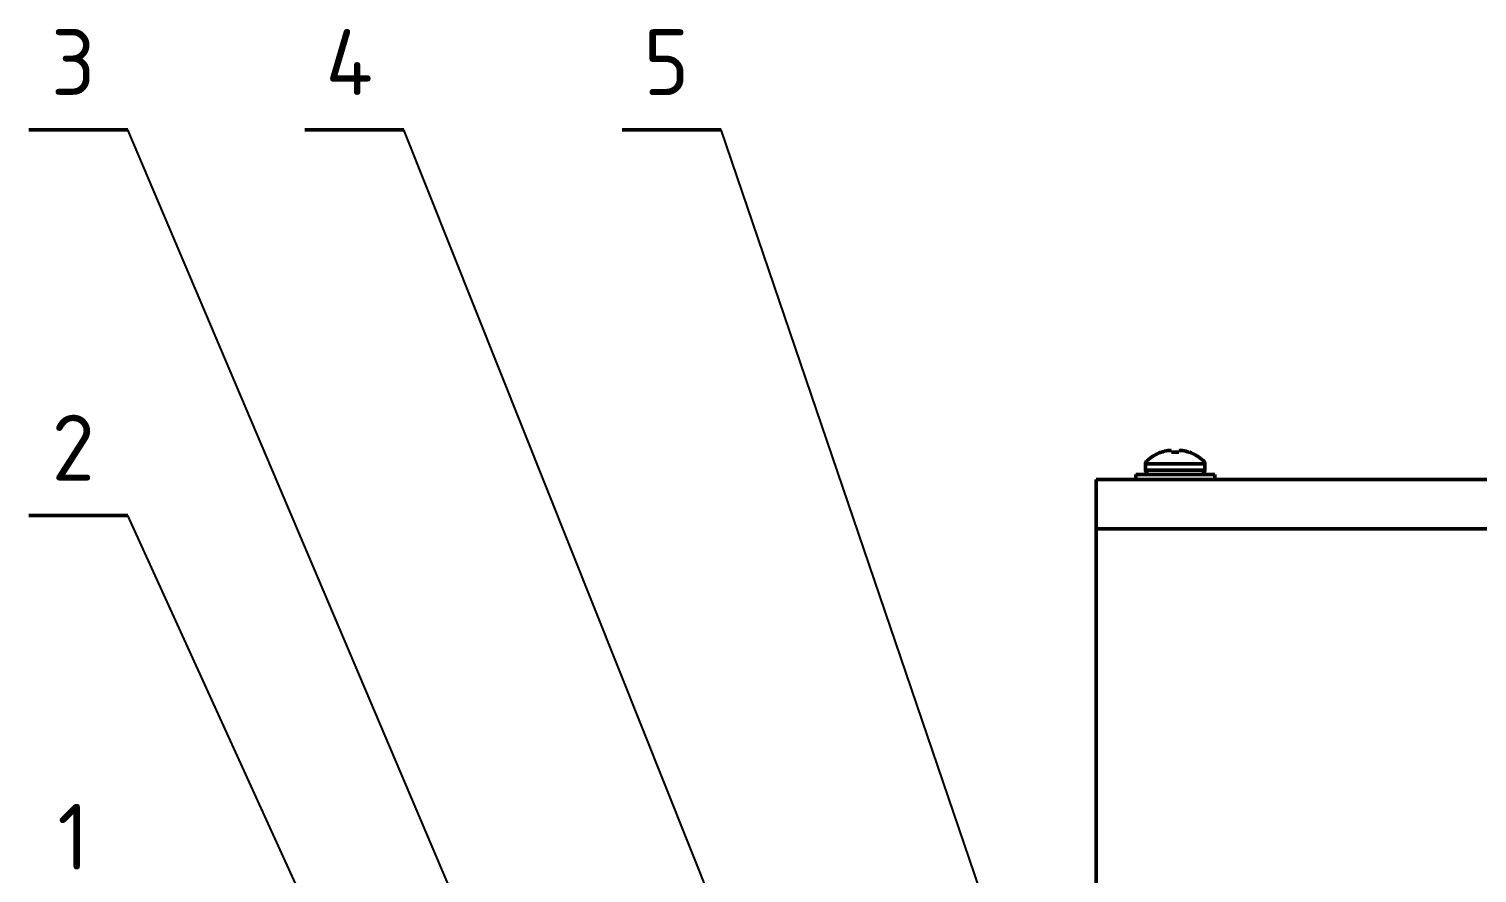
# Model space of a CAD drawing. Header units: inches. Extents: x -1846 to 3013, y 0 to 1997.
# Drawn here: x 99.1 to 318.8, y 1869.2 to 1997.3 of the extents above; entities that cross this region are included whole.
import ezdxf

# ---------------------------------------------------------------- set-up
doc = ezdxf.new("R2010")
doc.units = ezdxf.units.IN
doc.layers.add('Basic', color=7, linetype='Continuous', lineweight=50)
doc.layers.add('Thin', color=3, linetype='Continuous', lineweight=25)
doc.styles.add('Annotative', font='')
doc.styles.get('Annotative').set_extended_font_data('TCVN 7284', italic=True)

msp = doc.modelspace()

# ---------------------------------------------------------------- linework, layer by layer
at = {"layer": 'Basic'}
for p, q in [((114.12, 1982.01), (99.12, 1982.01)), ((155.99, 1982.01), (140.99, 1982.01)), ((204.1, 1982.01), (189.1, 1982.01)), ((270.84, 1933.09), (270.91, 1933.09)), ((272.4, 1933.34), (272.42, 1933.09)), ((272.42, 1933.09), (273.55, 1933.09)), ((273.55, 1933.09), (273.57, 1933.34)), ((275.06, 1933.09), (275.13, 1933.09)), ((268.49, 1931.31), (268.49, 1930.39)), ((268.49, 1931.31), (277.49, 1931.31)), ((277.49, 1930.39), (277.49, 1931.31)), ((260.99, 1928.97), (550.49, 1928.97)), ((260.99, 1921.47), (260.99, 1928.97)), ((266.99, 1929.72), (266.99, 1928.97)), ((266.99, 1929.72), (278.99, 1929.72)), ((268.49, 1930.39), (277.49, 1930.39)), ((278.99, 1928.97), (278.99, 1929.72)), ((114.12, 1923.5), (99.12, 1923.5)), ((260.99, 1861.47), (260.99, 1921.47)), ((550.49, 1921.47), (260.99, 1921.47))]:
    msp.add_line(p, q, dxfattribs=at)
for centre, radius, start, end in [((272.99, 1927.13), 6.34, 109.825, 132.4927), ((272.98, 1927.08), 6.36, 100.1662, 109.027), ((272.61, 1928.02), 5.37, 93.964, 97.9842), ((272.06, 1932.33), 1.07, 71.7311, 80.5485), ((273.91, 1932.33), 1.07, 99.4515, 108.2689), ((273.36, 1928.02), 5.37, 82.0158, 86.036), ((272.99, 1927.08), 6.36, 70.973, 79.8338), ((272.99, 1927.13), 6.34, 47.5073, 70.175), ((269.16, 1931.31), 0.675, 132.4927, 180), ((276.81, 1931.31), 0.675, 0, 47.5073), ((269.16, 1930.39), 0.675, 180, 270), ((276.81, 1930.39), 0.675, 270, 0)]:
    msp.add_arc(centre, radius, start, end, dxfattribs=at)
at = {"layer": 'Thin'}
for p, q in [((183.22, 1819.29), (114.12, 1982.01)), ((210.13, 1846.17), (155.99, 1982.01)), ((254.8, 1833.22), (204.1, 1982.01)), ((157.91, 1827.36), (114.12, 1923.5))]:
    msp.add_line(p, q, dxfattribs=at)

# ---------------------------------------------------------------- texts
at = {"layer": 'Basic', "char_height": 10, "width": 14.5845, "attachment_point": 1, "style": 'Annotative'}
for s, insert in [('\\pxqc;{\\fTCVN 7284|b0|i0|c0|p34;3}', (98.54, 1997.29)), ('\\pxqc;{\\fTCVN 7284|b0|i0|c0|p34;4}', (140.41, 1997.29)), ('\\pxqc;{\\fTCVN 7284|b0|i0|c0|p34;5}', (188.52, 1997.29)), ('\\pxqc;{\\fTCVN 7284|b0|i0|c0|p34;2}', (98.54, 1938.78)), ('\\pxqc;{\\fTCVN 7284|b0|i0|c0|p34;1}', (98.54, 1879.74))]:
    msp.add_mtext(s, dxfattribs=dict(at, insert=insert))

doc.saveas('drawing.dxf')
